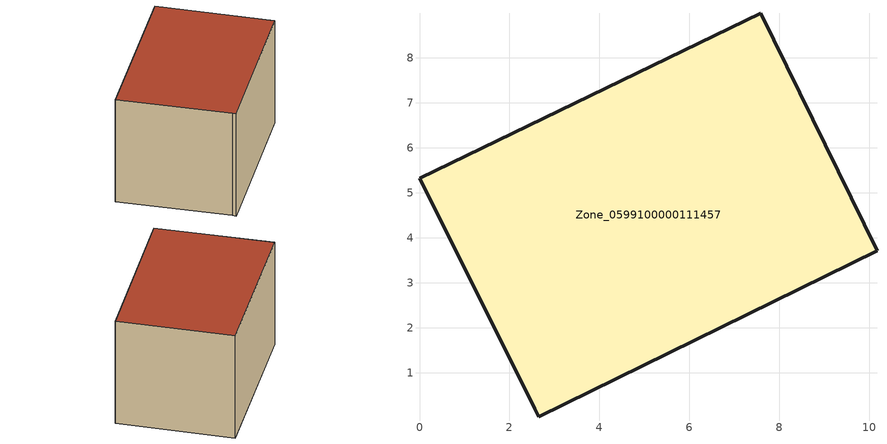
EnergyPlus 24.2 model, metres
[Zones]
Zone_0599100000111457
 floor ground (C_G): 10.17,3.71 2.65,0.02 2.56,0.2 0,5.33 7.58,8.99 z0
 wall outside (C_F): 10.17,3.71 7.58,8.99 0,5.33 2.56,0.2 2.65,0.02 10.17,3.71 z0:5.86
 roof outside (C_R): 2.65,0.02 10.17,3.71 7.58,8.99 0,5.33 2.56,0.2 z5.86
[BUILDING]
Pand.0599100000111457: North Axis=0; Terrain=City; Loads Convergence Tolerance Value=0.04; Temperature Convergence Tolerance Value=0.4; Solar Distribution=FullExterior; Maximum Number of Warmup Days=25; Minimum Number of Warmup Days=1
[Site:Location]
Rotterdam.The.Hague.AP_ZH_NLD Design_Conditions: Latitude=51.96; Longitude=4.45; Time Zone=1; Elevation=-4.5
[SITE:GROUNDTEMPERATURE:BUILDINGSURFACE]
18, 18, 18, 18, 18, 18, 18, 18, 18, 18, 18, 18
[MATERIAL] Thermal Absorptance=0.9; Solar Absorptance=0.7; Visible Absorptance=0.7
Name | Roughness | Thickness | Conductivity | Density | Specific Heat
G.TC.1946-1964 | MediumSmooth | 0.15 | 1 | 540 | 1210
F.TC.1946-1964 | Rough | 0.3 | 0.857143 | 1920 | 840
R.TC.1946-1964 | MediumRough | 0.2 | 0.235294 | 1500 | 1000
[CONSTRUCTION]
C_G: G.TC.1946-1964
C_F: F.TC.1946-1964
C_R: R.TC.1946-1964
[ZONE]
Zone_0599100000111457: Type=1; Multiplier=1; Ceiling Height=Autocalculate; Volume=Autocalculate; Floor Area=autocalculate; Part of Total Floor Area=Yes
[ZONEINFILTRATION:DESIGNFLOWRATE]
Infil_Zone_0599100000111457: Zone or ZoneList or Space or SpaceList=Zone_0599100000111457; Schedule=AlwaysOn; Design Flow Rate Calculation Method=Flow/Area; Flow Rate per Floor Area=0.003; Constant Term Coefficient=1; Temperature Term Coefficient=0; Velocity Term Coefficient=0; Velocity Squared Term Coefficient=0
[HVACTEMPLATE:ZONE:IDEALLOADSAIRSYSTEM]
Zone_0599100000111457: Maximum Heating Supply Air Temperature=50; Minimum Cooling Supply Air Temperature=13; Maximum Heating Supply Air Humidity Ratio=0.0156; Minimum Cooling Supply Air Humidity Ratio=0.0077; Heating Limit=NoLimit; Cooling Limit=NoLimit; Dehumidification Control Type=ConstantSensibleHeatRatio; Cooling Sensible Heat Ratio=0.7; Dehumidification Setpoint=60; Humidification Control Type=None; Humidification Setpoint=30; Outdoor Air Method=None; Outdoor Air Flow Rate per Person=0.00944; Outdoor Air Flow Rate per Zone Floor Area=0; Outdoor Air Flow Rate per Zone=0; Demand Controlled Ventilation Type=None; Outdoor Air Economizer Type=NoEconomizer; Heat Recovery Type=None; Sensible Heat Recovery Effectiveness=0.7; Latent Heat Recovery Effectiveness=0.65
[ZONECONTROL:THERMOSTAT]
ThermostatControl_Zone_0599100000111457: Zone or ZoneList=Zone_0599100000111457; Control Type Schedule=DualSetpointControlType; Control 1=Thermostat_Zone_0599100000111457; Temperature Difference Between Cutout And Setpoint=0
[THERMOSTATSETPOINT:DUALSETPOINT]
Thermostat_Zone_0599100000111457: Heating Setpoint Temperature Schedule=HeatingSetpoint_Zone_0599100000111457; Cooling Setpoint Temperature Schedule=CoolingSetpoint_Zone_0599100000111457
[SCHEDULE:COMPACT]
HeatingSetpoint_Zone_0599100000111457: Through: 12/31, For: AllDays, Until: 24:00, 21
CoolingSetpoint_Zone_0599100000111457: Through: 12/31, For: AllDays, Until: 24:00, 24
DualSetpointControlType: Through: 12/31, For: AllDays, Until: 24:00, 4
AlwaysOn: Through: 12/31, For: AllDays, Until: 24:00, 1
